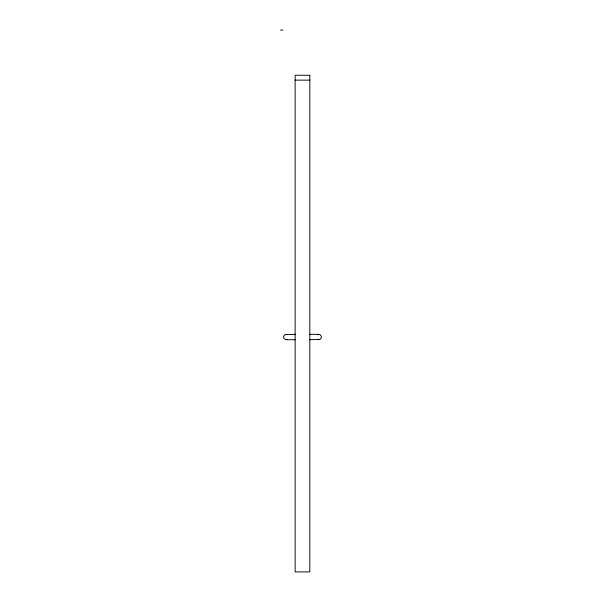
<?xml version="1.0" encoding="UTF-8"?>
<svg xmlns="http://www.w3.org/2000/svg" width="602" height="602" viewBox="0 0 602 602"><rect width="100%" height="100%" fill="white"/><g stroke="black" fill="none" stroke-linecap="round" stroke-linejoin="round"><path stroke-width="0.9" d="M287.545 339.362L285.506 339.633L283.873 338.377L283.602 336.337L284.851 334.697L295.537 334.336M318.044 334.434L320.091 334.697L321.34 336.337L321.34 337.73L320.091 339.362L309.405 339.724M280.562 30.1L283.015 30.1M295.13 80.141L309.812 80.141M309.405 334.336L318.744 334.336M286.198 339.724L295.537 339.724M286.198 334.336L286.898 334.434M318.744 339.724L317.397 339.362M309.812 75.25L295.13 75.25L295.13 571.9L309.812 571.9L309.812 75.25"/></g></svg>
